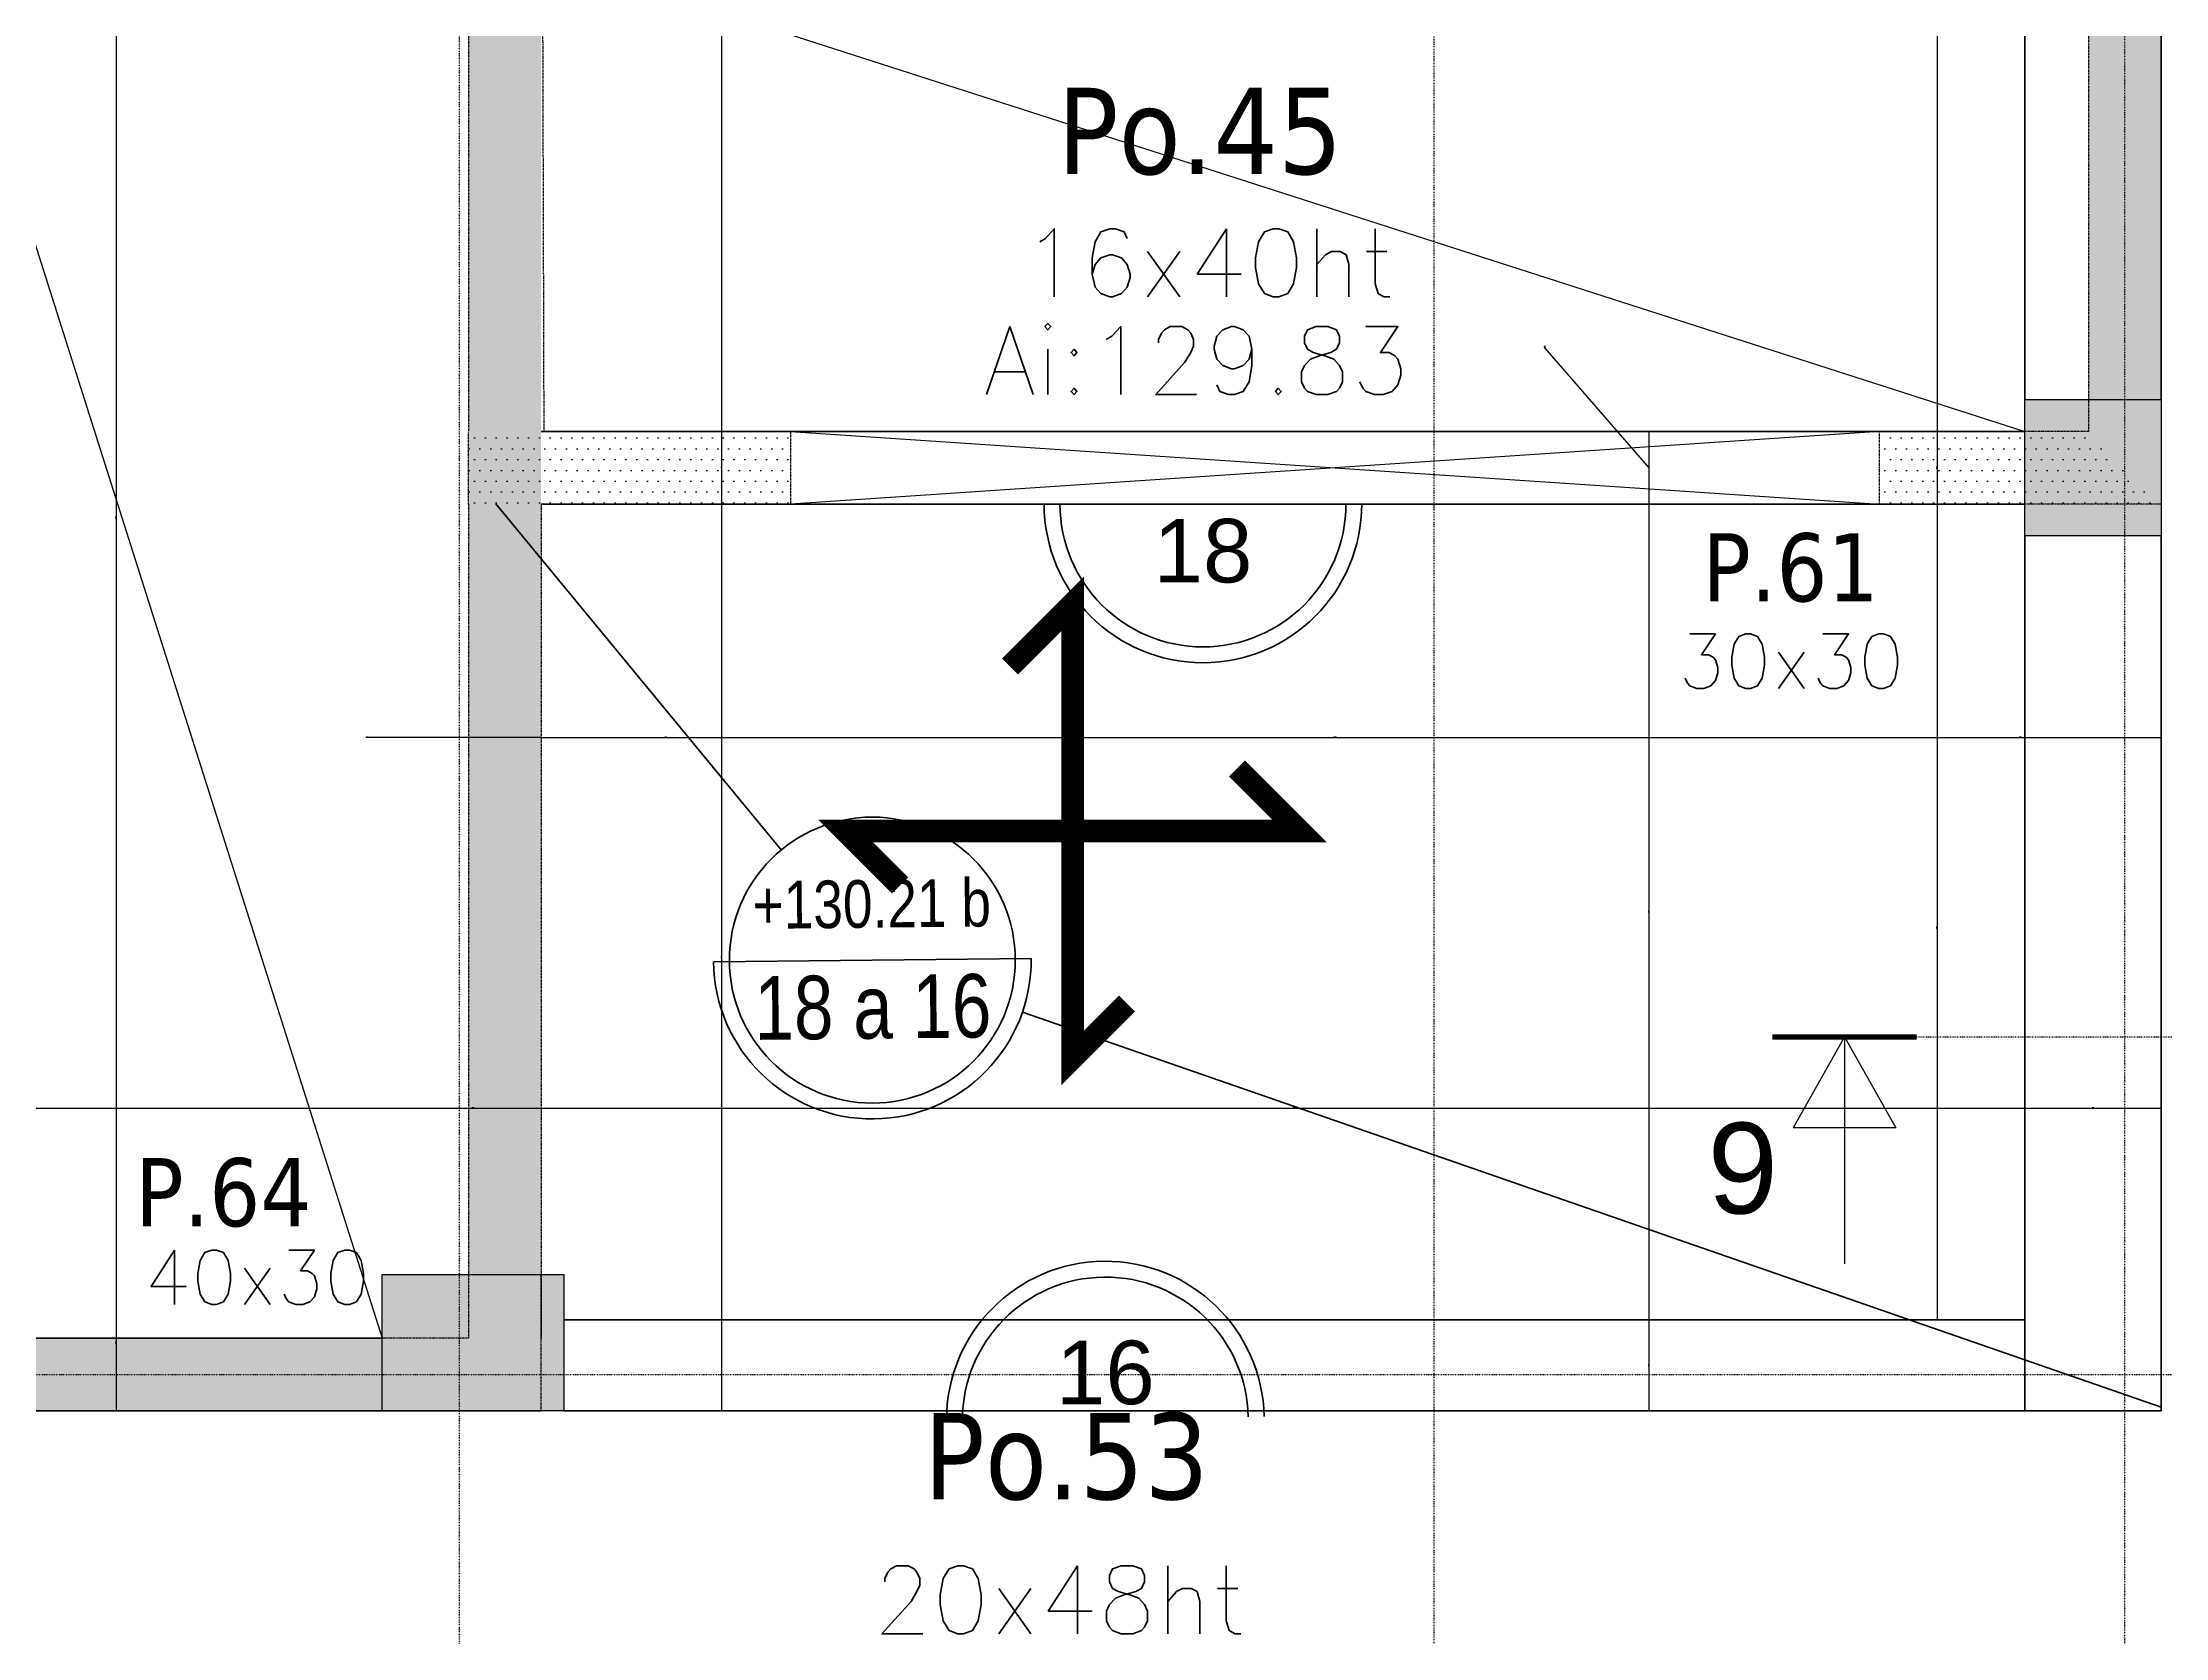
# Model space of a CAD drawing. Extents: x -12912 to 27386, y 1818 to 8189.
# Drawn here: x -512.4 to -44.6, y 5833.9 to 6185.4 of the extents above; entities that cross this region are included whole.
import ezdxf

# ---------------------------------------------------------------- set-up
doc = ezdxf.new("R2010")
doc.units = 0
doc.header["$MEASUREMENT"] = 0
for name, pattern in [('CACHE2', [4.7625, 3.175, -1.5875]), ('GrDotted', [0.4, 0.1, -0.1, 0.1, -0.1]), ('GrFeatureAxis', [0.85, 0.25, -0.2, 0.1, -0.2, 0.1]), ('STRICHPUNKT2_S11', [0.9, 0.7, -0.1, 0, -0.1])]:
    doc.linetypes.add(name, pattern=pattern)
doc.layers.get('0').update_dxf_attribs({"linetype": 'CONTINUOUS'})
doc.layers.get('DEFPOINTS').update_dxf_attribs({"linetype": 'CONTINUOUS'})
for name, color, linetype in [('K_ENT_M_Building_Coffrage PH Sous sol', 7, 'CONTINUOUS'), ('STR_AXES_REPERE', 1, 'CONTINUOUS'), ('STR_COTATION', 1, 'CONTINUOUS'), ('STR_OPENING', 161, 'CONTINUOUS'), ('STR_SURCH', 9, 'CACHE2'), ('STR_TXT', 102, 'CONTINUOUS')]:
    doc.layers.add(name, color=color, linetype=linetype)
for name, color, linetype, lineweight in [('STR_AXES', 4, 'STRICHPUNKT2_S11', 25), ('STR_dob_dalles', 130, 'CONTINUOUS', 35), ('STR_POUTRES', 102, 'CONTINUOUS', 35)]:
    doc.layers.add(name, color=color, linetype=linetype, lineweight=lineweight)
doc.styles.add('EPAIS', font='TAHOMA.TTF')
doc.styles.add('FIN', font='romans.shx')
doc.styles.add('GrCut', font='swissli.ttf', dxfattribs={"height": 0.2})
doc.styles.add('GrDimensions', font='simplex.shx')
doc.dimstyles.new('nOVO', dxfattribs={"dimscale": 1.3, "dimtxt": 0.09, "dimasz": 0.05, "dimexe": 0.07, "dimexo": 0, "dimgap": 0.05, "dimtad": 1, "dimzin": 0, "dimdsep": 46, "dimtxsty": 'GrDimensions', "dimblk": 'ARCHTICK', "dimcen": 0.09, "dimadec": 0, "dimazin": 0, "dimtfac": 1, "dimtmove": 0, "dimatfit": 3, "dimldrblk": 'OPEN30', "dimfxl": 0, "dimtolj": 1, "dimtzin": 0, "dimarcsym": 0})
doc.dimstyles.new('Novo_MALKO', dxfattribs={"dimscale": 1.3, "dimtxt": 0.09, "dimasz": 0.05, "dimexe": 0.07, "dimexo": 0, "dimgap": 0.05, "dimtad": 1, "dimdec": 0, "dimlfac": 100, "dimzin": 0, "dimdsep": 46, "dimtxsty": 'GrDimensions', "dimblk": 'ARCHTICK', "dimcen": 0.09, "dimadec": 0, "dimazin": 0, "dimtfac": 1, "dimtdec": 0, "dimtmove": 0, "dimatfit": 3, "dimldrblk": 'OPEN30', "dimfxl": 0, "dimtolj": 1, "dimtzin": 0, "dimarcsym": 0})
pattern_1 = [(0, (5243.0074, 5883.9378), (1.190625, 2.38125), [0, -2.38125])]

# ---------------------------------------------------------------- blocks, each defined once
blk = doc.blocks.new('_ArchTick')
at = {"color": 0, "linetype": 'ByBlock', "const_width": 0.15}
blk.add_lwpolyline([(-0.5, -0.5), (0.5, 0.5)], dxfattribs=at)
blk = doc.blocks.new('*D614')
at = {"layer": 'DEFPOINTS', "color": 0, "ltscale": 4.5}
for p in [(-418.56, 6083.69), (-402.56, 6083.69), (-402.56, 6032.24)]:
    blk.add_point(p, dxfattribs=at)
at = {"layer": 'STR_COTATION', "color": 0, "lineweight": -2, "ltscale": 4.5}
for p, q in [((-418.56, 6032.24), (-441.22, 6032.24)), ((-418.56, 6032.34), (-418.56, 6032.15)), ((-402.56, 6032.24), (-418.56, 6032.24)), ((-402.56, 6032.34), (-402.56, 6032.15))]:
    blk.add_line(p, q, dxfattribs=at)
at = {"layer": 'STR_COTATION', "color": 0, "lineweight": -2, "ltscale": 4.5, "xscale": 0.065, "yscale": 0.065, "zscale": 0.065, "rotation": 180}
blk.add_blockref('_ArchTick', (-418.56, 6032.24), dxfattribs=at)
at = {"layer": 'STR_COTATION', "color": 0, "lineweight": -2, "ltscale": 4.5, "xscale": 0.065, "yscale": 0.065, "zscale": 0.065}
blk.add_blockref('_ArchTick', (-402.56, 6032.24), dxfattribs=at)
at = {"layer": 'STR_COTATION', "color": 0, "ltscale": 4.5, "insert": (-440.96, 6032.37), "char_height": 0.117, "attachment_point": 5, "style": 'GrDimensions'}
blk.add_mtext('\\A1;1600', dxfattribs=at)
blk = doc.blocks.new('_Open30')
at = {"color": 0, "linetype": 'ByBlock', "lineweight": -2}
for p, q in [((-1, 0.3), (0, 0)), ((0, 0), (-1, -0.3)), ((0, 0), (-1, 0))]:
    blk.add_line(p, q, dxfattribs=at)
blk = doc.blocks.new('*D615')
at = {"layer": 'DEFPOINTS', "color": 0, "ltscale": 4.5}
for p in [(-402.56, 6083.69), (-347.64, 6083.69), (-347.64, 6032.24)]:
    blk.add_point(p, dxfattribs=at)
at = {"layer": 'STR_COTATION', "color": 0, "lineweight": -2, "ltscale": 4.5}
for p, q in [((-402.56, 6032.34), (-402.56, 6032.15)), ((-402.56, 6032.24), (-347.64, 6032.24)), ((-347.64, 6032.34), (-347.64, 6032.15))]:
    blk.add_line(p, q, dxfattribs=at)
at = {"layer": 'STR_COTATION', "color": 0, "lineweight": -2, "ltscale": 4.5, "xscale": 0.065, "yscale": 0.065, "zscale": 0.065, "rotation": 180}
blk.add_blockref('_ArchTick', (-402.56, 6032.24), dxfattribs=at)
at = {"layer": 'STR_COTATION', "color": 0, "lineweight": -2, "ltscale": 4.5, "xscale": 0.065, "yscale": 0.065, "zscale": 0.065}
blk.add_blockref('_ArchTick', (-347.64, 6032.24), dxfattribs=at)
at = {"layer": 'STR_COTATION', "color": 0, "ltscale": 4.5, "insert": (-375.1, 6032.37), "char_height": 0.117, "attachment_point": 5, "style": 'GrDimensions'}
blk.add_mtext('\\A1;5492', dxfattribs=at)
blk = doc.blocks.new('*D616')
at = {"layer": 'DEFPOINTS', "color": 0, "ltscale": 4.5}
for p in [(-347.64, 6083.69), (-107.64, 6083.69), (-107.64, 6032.24)]:
    blk.add_point(p, dxfattribs=at)
at = {"layer": 'STR_COTATION', "color": 0, "lineweight": -2, "ltscale": 4.5}
for p, q in [((-347.64, 6032.34), (-347.64, 6032.15)), ((-347.64, 6032.24), (-107.64, 6032.24)), ((-107.64, 6032.34), (-107.64, 6032.15))]:
    blk.add_line(p, q, dxfattribs=at)
at = {"layer": 'STR_COTATION', "color": 0, "lineweight": -2, "ltscale": 4.5, "xscale": 0.065, "yscale": 0.065, "zscale": 0.065, "rotation": 180}
blk.add_blockref('_ArchTick', (-347.64, 6032.24), dxfattribs=at)
at = {"layer": 'STR_COTATION', "color": 0, "lineweight": -2, "ltscale": 4.5, "xscale": 0.065, "yscale": 0.065, "zscale": 0.065}
blk.add_blockref('_ArchTick', (-107.64, 6032.24), dxfattribs=at)
at = {"layer": 'STR_COTATION', "color": 0, "ltscale": 4.5, "insert": (-227.64, 6032.37), "char_height": 0.117, "attachment_point": 5, "style": 'GrDimensions'}
blk.add_mtext('\\A1;240.00', dxfattribs=at)
blk = doc.blocks.new('*D617')
at = {"layer": 'DEFPOINTS', "color": 0, "ltscale": 4.5}
for p in [(-107.64, 6083.69), (-45.64, 6083.69), (-45.64, 6032.24)]:
    blk.add_point(p, dxfattribs=at)
at = {"layer": 'STR_COTATION', "color": 0, "lineweight": -2, "ltscale": 4.5}
for p, q in [((-107.64, 6032.34), (-107.64, 6032.15)), ((-107.64, 6032.24), (-45.64, 6032.24)), ((-45.64, 6032.34), (-45.64, 6032.15))]:
    blk.add_line(p, q, dxfattribs=at)
at = {"layer": 'STR_COTATION', "color": 0, "lineweight": -2, "ltscale": 4.5, "xscale": 0.065, "yscale": 0.065, "zscale": 0.065, "rotation": 180}
blk.add_blockref('_ArchTick', (-107.64, 6032.24), dxfattribs=at)
at = {"layer": 'STR_COTATION', "color": 0, "lineweight": -2, "ltscale": 4.5, "xscale": 0.065, "yscale": 0.065, "zscale": 0.065}
blk.add_blockref('_ArchTick', (-45.64, 6032.24), dxfattribs=at)
at = {"layer": 'STR_COTATION', "color": 0, "ltscale": 4.5, "insert": (-76.64, 6032.37), "char_height": 0.117, "attachment_point": 5, "style": 'GrDimensions'}
blk.add_mtext('\\A1;6200', dxfattribs=at)
blk = doc.blocks.new('*D618')
at = {"layer": 'DEFPOINTS', "color": 0, "ltscale": 4.5}
for p in [(-402.56, 6083.69), (-362.73, 6083.69), (-402.56, 5883.91)]:
    blk.add_point(p, dxfattribs=at)
at = {"layer": 'STR_COTATION', "color": 0, "lineweight": -2, "ltscale": 4.5}
for p, q in [((-362.82, 6083.69), (-362.63, 6083.69)), ((-362.73, 5883.91), (-362.73, 6083.69)), ((-362.82, 5883.91), (-362.63, 5883.91))]:
    blk.add_line(p, q, dxfattribs=at)
at = {"layer": 'STR_COTATION', "color": 0, "lineweight": -2, "ltscale": 4.5, "xscale": 0.065, "yscale": 0.065, "zscale": 0.065}
for p, rotation in [((-362.73, 6083.69), 90), ((-362.73, 5883.91), 270)]:
    blk.add_blockref('_ArchTick', p, dxfattribs=dict(at, rotation=rotation))
at = {"layer": 'STR_COTATION', "color": 0, "ltscale": 4.5, "insert": (-362.85, 5983.8), "char_height": 0.117, "attachment_point": 5, "rotation": 90, "style": 'GrDimensions'}
blk.add_mtext('\\A1;199.77', dxfattribs=at)
blk = doc.blocks.new('*D619')
at = {"layer": 'DEFPOINTS', "color": 0, "ltscale": 4.5}
for p in [(-402.56, 6099.69), (-362.73, 6099.69), (-402.56, 6083.69)]:
    blk.add_point(p, dxfattribs=at)
at = {"layer": 'STR_COTATION', "color": 0, "lineweight": -2, "ltscale": 4.5}
for p, q in [((-362.82, 6099.69), (-362.63, 6099.69)), ((-362.73, 6083.69), (-362.73, 6099.69)), ((-362.82, 6083.69), (-362.63, 6083.69))]:
    blk.add_line(p, q, dxfattribs=at)
at = {"layer": 'STR_COTATION', "color": 0, "lineweight": -2, "ltscale": 4.5, "xscale": 0.065, "yscale": 0.065, "zscale": 0.065}
for p, rotation in [((-362.73, 6099.69), 90), ((-362.73, 6083.69), 270)]:
    blk.add_blockref('_ArchTick', p, dxfattribs=dict(at, rotation=rotation))
at = {"layer": 'STR_COTATION', "color": 0, "ltscale": 4.5, "insert": (-362.85, 6091.69), "char_height": 0.117, "attachment_point": 5, "rotation": 90, "style": 'GrDimensions'}
blk.add_mtext('\\A1;1600', dxfattribs=at)
blk = doc.blocks.new('*D620')
at = {"layer": 'DEFPOINTS', "color": 0, "ltscale": 4.5}
for p in [(-402.56, 6329.69), (-362.73, 6329.69), (-402.56, 6099.69)]:
    blk.add_point(p, dxfattribs=at)
at = {"layer": 'STR_COTATION', "color": 0, "lineweight": -2, "ltscale": 4.5}
for p, q in [((-362.82, 6329.69), (-362.63, 6329.69)), ((-362.73, 6099.69), (-362.73, 6329.69)), ((-362.82, 6099.69), (-362.63, 6099.69))]:
    blk.add_line(p, q, dxfattribs=at)
at = {"layer": 'STR_COTATION', "color": 0, "lineweight": -2, "ltscale": 4.5, "xscale": 0.065, "yscale": 0.065, "zscale": 0.065}
for p, rotation in [((-362.73, 6329.69), 90), ((-362.73, 6099.69), 270)]:
    blk.add_blockref('_ArchTick', p, dxfattribs=dict(at, rotation=rotation))
at = {"layer": 'STR_COTATION', "color": 0, "ltscale": 4.5, "insert": (-362.85, 6214.69), "char_height": 0.117, "attachment_point": 5, "rotation": 90, "style": 'GrDimensions'}
blk.add_mtext('\\A1;230.00', dxfattribs=at)
blk = doc.blocks.new('*D722')
at = {"layer": 'DEFPOINTS', "color": 0, "ltscale": 4.5}
for p in [(-496.14, 5913.91), (-437.56, 5913.91), (-437.56, 5883.91)]:
    blk.add_point(p, dxfattribs=at)
at = {"layer": 'STR_COTATION', "color": 0, "lineweight": -2, "ltscale": 4.5}
for p, q in [((-496.05, 5913.91), (-496.23, 5913.91)), ((-496.14, 5883.91), (-496.14, 5913.91)), ((-496.05, 5883.91), (-496.23, 5883.91))]:
    blk.add_line(p, q, dxfattribs=at)
at = {"layer": 'STR_COTATION', "color": 0, "lineweight": -2, "ltscale": 4.5, "xscale": 0.065, "yscale": 0.065, "zscale": 0.065}
for p, rotation in [((-496.14, 5913.91), 90), ((-496.14, 5883.91), 270)]:
    blk.add_blockref('_ArchTick', p, dxfattribs=dict(at, rotation=rotation))
at = {"layer": 'STR_COTATION', "color": 0, "ltscale": 4.5, "insert": (-496.26, 5898.91), "char_height": 0.117, "attachment_point": 5, "rotation": 90, "style": 'GrDimensions'}
blk.add_mtext('\\A1;3000', dxfattribs=at)
blk = doc.blocks.new('*D723')
at = {"layer": 'DEFPOINTS', "color": 0, "ltscale": 4.5}
for p in [(-496.14, 6247.56), (-435.56, 6247.56), (-437.56, 5913.91)]:
    blk.add_point(p, dxfattribs=at)
at = {"layer": 'STR_COTATION', "color": 0, "lineweight": -2, "ltscale": 4.5}
for p, q in [((-496.05, 6247.56), (-496.23, 6247.56)), ((-496.14, 5913.91), (-496.14, 6247.56)), ((-496.05, 5913.91), (-496.23, 5913.91))]:
    blk.add_line(p, q, dxfattribs=at)
at = {"layer": 'STR_COTATION', "color": 0, "lineweight": -2, "ltscale": 4.5, "xscale": 0.065, "yscale": 0.065, "zscale": 0.065}
for p, rotation in [((-496.14, 6247.56), 90), ((-496.14, 5913.91), 270)]:
    blk.add_blockref('_ArchTick', p, dxfattribs=dict(at, rotation=rotation))
at = {"layer": 'STR_COTATION', "color": 0, "ltscale": 4.5, "insert": (-496.26, 6080.73), "char_height": 0.117, "attachment_point": 5, "rotation": 90, "style": 'GrDimensions'}
blk.add_mtext('\\A1;333.64', dxfattribs=at)
blk = doc.blocks.new('*D733')
at = {"layer": 'DEFPOINTS', "color": 0, "ltscale": 4.5}
for p in [(-171.38, 5903.91), (-158.39, 5903.91), (-171.38, 5883.91)]:
    blk.add_point(p, dxfattribs=at)
at = {"layer": 'STR_COTATION', "color": 0, "lineweight": -2, "ltscale": 4.5}
for p, q in [((-158.48, 5903.91), (-158.3, 5903.91)), ((-158.39, 5883.91), (-158.39, 5903.91)), ((-158.48, 5883.91), (-158.3, 5883.91))]:
    blk.add_line(p, q, dxfattribs=at)
at = {"layer": 'STR_COTATION', "color": 0, "lineweight": -2, "ltscale": 4.5, "xscale": 0.065, "yscale": 0.065, "zscale": 0.065}
for p, rotation in [((-158.39, 5903.91), 90), ((-158.39, 5883.91), 270)]:
    blk.add_blockref('_ArchTick', p, dxfattribs=dict(at, rotation=rotation))
at = {"layer": 'STR_COTATION', "color": 0, "ltscale": 4.5, "insert": (-158.52, 5893.91), "char_height": 0.117, "attachment_point": 5, "rotation": 90, "style": 'GrDimensions'}
blk.add_mtext('\\A1;2000', dxfattribs=at)
blk = doc.blocks.new('*D734')
at = {"layer": 'DEFPOINTS', "color": 0, "ltscale": 4.5}
for p in [(-170.74, 6083.69), (-158.39, 6083.69), (-171.38, 5903.91)]:
    blk.add_point(p, dxfattribs=at)
at = {"layer": 'STR_COTATION', "color": 0, "lineweight": -2, "ltscale": 4.5}
for p, q in [((-158.48, 6083.69), (-158.3, 6083.69)), ((-158.39, 5903.91), (-158.39, 6083.69)), ((-158.48, 5903.91), (-158.3, 5903.91))]:
    blk.add_line(p, q, dxfattribs=at)
at = {"layer": 'STR_COTATION', "color": 0, "lineweight": -2, "ltscale": 4.5, "xscale": 0.065, "yscale": 0.065, "zscale": 0.065}
for p, rotation in [((-158.39, 6083.69), 90), ((-158.39, 5903.91), 270)]:
    blk.add_blockref('_ArchTick', p, dxfattribs=dict(at, rotation=rotation))
at = {"layer": 'STR_COTATION', "color": 0, "ltscale": 4.5, "insert": (-158.52, 5993.8), "char_height": 0.117, "attachment_point": 5, "rotation": 90, "style": 'GrDimensions'}
blk.add_mtext('\\A1;17977', dxfattribs=at)
blk = doc.blocks.new('*D735')
at = {"layer": 'DEFPOINTS', "color": 0, "ltscale": 4.5}
for p in [(-170.74, 6099.69), (-158.39, 6099.69), (-170.74, 6083.69)]:
    blk.add_point(p, dxfattribs=at)
at = {"layer": 'STR_COTATION', "color": 0, "lineweight": -2, "ltscale": 4.5}
for p, q in [((-181.35, 6118.02), (-181.35, 6118.54)), ((-158.39, 6091.69), (-181.35, 6118.02)), ((-158.48, 6099.69), (-158.3, 6099.69)), ((-158.39, 6083.69), (-158.39, 6099.69)), ((-158.48, 6083.69), (-158.3, 6083.69))]:
    blk.add_line(p, q, dxfattribs=at)
at = {"layer": 'STR_COTATION', "color": 0, "lineweight": -2, "ltscale": 4.5, "xscale": 0.065, "yscale": 0.065, "zscale": 0.065}
for p, rotation in [((-158.39, 6099.69), 90), ((-158.39, 6083.69), 270)]:
    blk.add_blockref('_ArchTick', p, dxfattribs=dict(at, rotation=rotation))
at = {"layer": 'STR_COTATION', "color": 0, "ltscale": 4.5, "insert": (-181.47, 6118.28), "char_height": 0.117, "attachment_point": 5, "rotation": 90, "style": 'GrDimensions'}
blk.add_mtext('\\A1;1600', dxfattribs=at)
blk = doc.blocks.new('*D837')
at = {"layer": 'DEFPOINTS', "color": 0, "ltscale": 4.5}
for p in [(-437.56, 5950.56), (-825.09, 5923.91), (-437.56, 5913.91)]:
    blk.add_point(p, dxfattribs=at)
at = {"layer": 'STR_COTATION', "color": 0, "lineweight": -2, "ltscale": 4.5}
for p, q in [((-825.09, 5950.47), (-825.09, 5950.65)), ((-825.09, 5950.56), (-437.56, 5950.56)), ((-437.56, 5950.47), (-437.56, 5950.65))]:
    blk.add_line(p, q, dxfattribs=at)
at = {"layer": 'STR_COTATION', "color": 0, "lineweight": -2, "ltscale": 4.5, "xscale": 0.065, "yscale": 0.065, "zscale": 0.065, "rotation": 180}
blk.add_blockref('_ArchTick', (-825.09, 5950.56), dxfattribs=at)
at = {"layer": 'STR_COTATION', "color": 0, "lineweight": -2, "ltscale": 4.5, "xscale": 0.065, "yscale": 0.065, "zscale": 0.065}
blk.add_blockref('_ArchTick', (-437.56, 5950.56), dxfattribs=at)
at = {"layer": 'STR_COTATION', "color": 0, "ltscale": 4.5, "insert": (-631.32, 5950.68), "char_height": 0.117, "attachment_point": 5, "style": 'GrDimensions'}
blk.add_mtext('\\A1;387.53', dxfattribs=at)
blk = doc.blocks.new('*D838')
at = {"layer": 'DEFPOINTS', "color": 0, "ltscale": 4.5}
for p in [(-397.56, 5950.56), (-437.56, 5913.91), (-397.56, 5913.91)]:
    blk.add_point(p, dxfattribs=at)
at = {"layer": 'STR_COTATION', "color": 0, "lineweight": -2, "ltscale": 4.5}
for p, q in [((-437.56, 5950.47), (-437.56, 5950.65)), ((-437.56, 5950.56), (-397.56, 5950.56)), ((-397.56, 5950.47), (-397.56, 5950.65))]:
    blk.add_line(p, q, dxfattribs=at)
at = {"layer": 'STR_COTATION', "color": 0, "lineweight": -2, "ltscale": 4.5, "xscale": 0.065, "yscale": 0.065, "zscale": 0.065, "rotation": 180}
blk.add_blockref('_ArchTick', (-437.56, 5950.56), dxfattribs=at)
at = {"layer": 'STR_COTATION', "color": 0, "lineweight": -2, "ltscale": 4.5, "xscale": 0.065, "yscale": 0.065, "zscale": 0.065}
blk.add_blockref('_ArchTick', (-397.56, 5950.56), dxfattribs=at)
at = {"layer": 'STR_COTATION', "color": 0, "ltscale": 4.5, "insert": (-417.56, 5950.68), "char_height": 0.117, "attachment_point": 5, "style": 'GrDimensions'}
blk.add_mtext('\\A1;4000', dxfattribs=at)
blk = doc.blocks.new('*D839')
at = {"layer": 'DEFPOINTS', "color": 0, "ltscale": 4.5}
for p in [(-75.64, 5950.56), (-75.64, 5936.8), (-397.56, 5913.91)]:
    blk.add_point(p, dxfattribs=at)
at = {"layer": 'STR_COTATION', "color": 0, "lineweight": -2, "ltscale": 4.5}
for p, q in [((-397.56, 5950.47), (-397.56, 5950.65)), ((-397.56, 5950.56), (-75.64, 5950.56)), ((-75.64, 5950.47), (-75.64, 5950.65))]:
    blk.add_line(p, q, dxfattribs=at)
at = {"layer": 'STR_COTATION', "color": 0, "lineweight": -2, "ltscale": 4.5, "xscale": 0.065, "yscale": 0.065, "zscale": 0.065, "rotation": 180}
blk.add_blockref('_ArchTick', (-397.56, 5950.56), dxfattribs=at)
at = {"layer": 'STR_COTATION', "color": 0, "lineweight": -2, "ltscale": 4.5, "xscale": 0.065, "yscale": 0.065, "zscale": 0.065}
blk.add_blockref('_ArchTick', (-75.64, 5950.56), dxfattribs=at)
at = {"layer": 'STR_COTATION', "color": 0, "ltscale": 4.5, "insert": (-236.6, 5950.68), "char_height": 0.117, "attachment_point": 5, "style": 'GrDimensions'}
blk.add_mtext('\\A1;321.92', dxfattribs=at)
blk = doc.blocks.new('*D840')
at = {"layer": 'DEFPOINTS', "color": 0, "ltscale": 4.5}
for p in [(-45.64, 5950.56), (-75.64, 5936.8), (-45.64, 5936.8)]:
    blk.add_point(p, dxfattribs=at)
at = {"layer": 'STR_COTATION', "color": 0, "lineweight": -2, "ltscale": 4.5}
for p, q in [((-75.64, 5950.47), (-75.64, 5950.65)), ((-75.64, 5950.56), (-45.64, 5950.56)), ((-45.64, 5950.47), (-45.64, 5950.65))]:
    blk.add_line(p, q, dxfattribs=at)
at = {"layer": 'STR_COTATION', "color": 0, "lineweight": -2, "ltscale": 4.5, "xscale": 0.065, "yscale": 0.065, "zscale": 0.065, "rotation": 180}
blk.add_blockref('_ArchTick', (-75.64, 5950.56), dxfattribs=at)
at = {"layer": 'STR_COTATION', "color": 0, "lineweight": -2, "ltscale": 4.5, "xscale": 0.065, "yscale": 0.065, "zscale": 0.065}
blk.add_blockref('_ArchTick', (-45.64, 5950.56), dxfattribs=at)
at = {"layer": 'STR_COTATION', "color": 0, "ltscale": 4.5, "insert": (-60.64, 5950.68), "char_height": 0.117, "attachment_point": 5, "style": 'GrDimensions'}
blk.add_mtext('\\A1;3000', dxfattribs=at)
blk = doc.blocks.new('*D887')
at = {"layer": 'DEFPOINTS', "color": 0, "ltscale": 4.5}
for p in [(-94.92, 6076.69), (-75.64, 6076.69), (-75.64, 5903.91)]:
    blk.add_point(p, dxfattribs=at)
at = {"layer": 'STR_COTATION', "color": 0, "lineweight": -2, "ltscale": 4.5}
for p, q in [((-94.82, 6076.69), (-95.01, 6076.69)), ((-94.92, 5903.91), (-94.92, 6076.69)), ((-94.82, 5903.91), (-95.01, 5903.91))]:
    blk.add_line(p, q, dxfattribs=at)
at = {"layer": 'STR_COTATION', "color": 0, "lineweight": -2, "ltscale": 4.5, "xscale": 0.065, "yscale": 0.065, "zscale": 0.065}
for p, rotation in [((-94.92, 6076.69), 90), ((-94.92, 5903.91), 270)]:
    blk.add_blockref('_ArchTick', p, dxfattribs=dict(at, rotation=rotation))
at = {"layer": 'STR_COTATION', "color": 0, "ltscale": 4.5, "insert": (-95.04, 5990.3), "char_height": 0.117, "attachment_point": 5, "rotation": 90, "style": 'GrDimensions'}
blk.add_mtext('\\A1;172.77', dxfattribs=at)
blk = doc.blocks.new('*D888')
at = {"layer": 'DEFPOINTS', "color": 0, "ltscale": 4.5}
for p in [(-94.92, 6106.69), (-75.64, 6106.69), (-75.64, 6076.69)]:
    blk.add_point(p, dxfattribs=at)
at = {"layer": 'STR_COTATION', "color": 0, "lineweight": -2, "ltscale": 4.5}
for p, q in [((-94.82, 6106.69), (-95.01, 6106.69)), ((-94.92, 6076.69), (-94.92, 6106.69)), ((-94.82, 6076.69), (-95.01, 6076.69))]:
    blk.add_line(p, q, dxfattribs=at)
at = {"layer": 'STR_COTATION', "color": 0, "lineweight": -2, "ltscale": 4.5, "xscale": 0.065, "yscale": 0.065, "zscale": 0.065}
for p, rotation in [((-94.92, 6106.69), 90), ((-94.92, 6076.69), 270)]:
    blk.add_blockref('_ArchTick', p, dxfattribs=dict(at, rotation=rotation))
at = {"layer": 'STR_COTATION', "color": 0, "ltscale": 4.5, "insert": (-95.04, 6091.69), "char_height": 0.117, "attachment_point": 5, "rotation": 90, "style": 'GrDimensions'}
blk.add_mtext('\\A1;3000', dxfattribs=at)
blk = doc.blocks.new('*D889')
at = {"layer": 'DEFPOINTS', "color": 0, "ltscale": 4.5}
for p in [(-94.92, 6485.59), (-87.72, 6485.59), (-75.64, 6106.69)]:
    blk.add_point(p, dxfattribs=at)
at = {"layer": 'STR_COTATION', "color": 0, "lineweight": -2, "ltscale": 4.5}
for p, q in [((-94.82, 6485.59), (-95.01, 6485.59)), ((-94.92, 6106.69), (-94.92, 6485.59)), ((-94.82, 6106.69), (-95.01, 6106.69))]:
    blk.add_line(p, q, dxfattribs=at)
at = {"layer": 'STR_COTATION', "color": 0, "lineweight": -2, "ltscale": 4.5, "xscale": 0.065, "yscale": 0.065, "zscale": 0.065}
for p, rotation in [((-94.92, 6485.59), 90), ((-94.92, 6106.69), 270)]:
    blk.add_blockref('_ArchTick', p, dxfattribs=dict(at, rotation=rotation))
at = {"layer": 'STR_COTATION', "color": 0, "ltscale": 4.5, "insert": (-95.04, 6296.14), "char_height": 0.117, "attachment_point": 5, "rotation": 90, "style": 'GrDimensions'}
blk.add_mtext('\\A1;378.90', dxfattribs=at)

msp = doc.modelspace()

# ---------------------------------------------------------------- hatches: boundary and pattern name
at = {"layer": 'STR_AXES_REPERE', "linetype": 'Continuous'}
for points in [[(-45.64, 6106.685), (-45.64, 6076.685), (-75.64, 6076.685), (-75.64, 6106.685)], [(-397.56, 5913.914), (-397.56, 5883.914), (-437.56, 5883.914), (-437.56, 5913.914)]]:
    msp.add_hatch(color=256, dxfattribs=at).paths.add_polyline_path(points)
at = {"layer": 'STR_SURCH', "linetype": 'Continuous'}
h = msp.add_hatch(dxfattribs=at)
h.set_pattern_fill('DOTS', color=256, scale=1.5, style=0)
h.set_pattern_definition(pattern_1)
h.paths.add_polyline_path([(-45.64, 6509.685), (-61.64, 6491.588), (-61.64, 6099.685), (-45.64, 6083.685)])
h = msp.add_hatch(dxfattribs=at)
h.set_pattern_fill('DOTS', color=256, scale=1.5, style=0)
h.set_pattern_definition(pattern_1)
h.paths.add_polyline_path([(-402.56, 6329.685), (-418.56, 6329.685), (-418.56, 5899.914), (-402.56, 5883.914)])
h = msp.add_hatch(dxfattribs=at)
h.set_pattern_fill('DOTS', color=256, scale=1.5, style=0)
h.set_pattern_definition(pattern_1)
h.paths.add_polyline_path([(-418.56, 6083.685), (-347.64, 6083.685), (-347.64, 6099.685), (-418.56, 6099.685)])
h = msp.add_hatch(dxfattribs=at)
h.set_pattern_fill('DOTS', color=256, scale=1.5, style=0)
h.set_pattern_definition(pattern_1)
h.paths.add_polyline_path([(-107.64, 6083.685), (-45.64, 6083.685), (-61.64, 6099.685), (-107.64, 6099.685)])
h = msp.add_hatch(dxfattribs=at)
h.set_pattern_fill('DOTS', color=256, scale=1.5, style=0)
h.set_pattern_definition(pattern_1)
h.paths.add_polyline_path([(-432.56, 5899.914), (-1001.022, 5899.914), (-1020.126, 5883.914), (-432.56, 5883.914)])
h = msp.add_hatch(dxfattribs=at)
h.set_pattern_fill('DOTS', color=256, scale=1.5, style=0)
h.set_pattern_definition(pattern_1)
h.paths.add_polyline_path([(-418.56, 5899.914), (-734.316, 5899.914), (-734.316, 5883.914), (-402.56, 5883.914)])

# ---------------------------------------------------------------- linework, layer by layer
at = {"color": 1, "linetype": 'ByBlock', "const_width": 5}
for points in [[(-285.468, 6011.646), (-285.468, 6061.646), (-299.221, 6047.892)], [(-285.468, 6011.646), (-235.468, 6011.646), (-249.221, 6025.399)], [(-323.477, 5999.655), (-335.468, 6011.646), (-285.468, 6011.646)], [(-273.477, 5973.636), (-285.468, 5961.646), (-285.468, 6011.646)]]:
    msp.add_lwpolyline(points, dxfattribs=at)
at = {"layer": 'K_ENT_M_Building_Coffrage PH Sous sol', "color": 7, "linetype": 'Continuous'}
for p, q in [((-115.376, 5966.258), (-126.723, 5946.258)), ((-115.376, 5966.258), (-115.376, 5946.258)), ((-115.376, 5966.258), (-104.03, 5946.258)), ((-104.03, 5946.258), (-126.723, 5946.258)), ((-115.376, 5946.258), (-115.376, 5916.258))]:
    msp.add_line(p, q, dxfattribs=at)
at = {"layer": 'K_ENT_M_Building_Coffrage PH Sous sol', "color": 7, "linetype": 'GrFeatureAxis'}
for points in [[(-205.795, 5788.425), (-205.795, 6209.353)], [(-115.376, 5966.258), (3609.113, 5966.258)]]:
    msp.add_lwpolyline(points, dxfattribs=at)
at = {"layer": 'K_ENT_M_Building_Coffrage PH Sous sol', "color": 7, "linetype": 'Continuous', "const_width": 1.2}
msp.add_lwpolyline([(-99.451, 5966.278), (-131.302, 5966.238)], dxfattribs=at)
at = {"layer": 'STR_AXES', "linetype": 'GrFeatureAxis'}
for p, q in [((-53.64, 5522.963), (-53.64, 8122.963)), ((-420.56, 5622.963), (-420.56, 8022.963)), ((-1309.741, 5891.914), (7906.576, 5891.914))]:
    msp.add_line(p, q, dxfattribs=at)
at = {"layer": 'STR_AXES_REPERE', "linetype": 'Continuous'}
for p, q in [((-75.64, 6106.685), (-45.64, 6106.685)), ((-75.64, 6076.685), (-75.64, 6106.685)), ((-45.64, 6106.685), (-45.64, 6076.685)), ((-45.64, 6076.685), (-75.64, 6076.685)), ((-437.56, 5913.914), (-397.56, 5913.914)), ((-437.56, 5883.914), (-437.56, 5913.914)), ((-397.56, 5913.914), (-397.56, 5883.914)), ((-397.56, 5883.914), (-437.56, 5883.914))]:
    msp.add_line(p, q, dxfattribs=at)
at = {"layer": 'STR_dob_dalles', "linetype": 'Continuous', "lineweight": -3}
for p, q in [((-525.934, 6244.466), (-75.64, 6099.685)), ((-542.505, 6230.447), (-437.56, 5899.914))]:
    msp.add_line(p, q, dxfattribs=at)
at = {"layer": 'STR_dob_dalles', "linetype": 'Continuous', "lineweight": 35}
for p, q in [((-349.635, 6007.489), (-412.56, 6083.709)), ((-364.579, 5982.822), (-294.583, 5983.573)), ((-296.513, 5971.729), (-45.639, 5884.725))]:
    msp.add_line(p, q, dxfattribs=at)
for centre, major_axis, start_param, end_param in [((-256.734, 6083.709), (24.749, 24.749), 2.3561945, 5.4977871), ((-256.734, 6083.709), (-22.274, 22.274), 7.0685835, 10.2101761), ((-329.581, 5983.197), (-22.274, 22.274), 3.9269908, 10.2101761), ((-329.581, 5983.197), (24.749, 24.749), 2.3669197, 5.5085123)]:
    msp.add_ellipse(centre, major_axis=major_axis, ratio=1, start_param=start_param, end_param=end_param, dxfattribs=at)
at = {"layer": 'STR_dob_dalles', "linetype": 'Continuous', "lineweight": 35, "extrusion": (0, 0, -1)}
for major_axis, start_param, end_param in [((24.749, -24.749), 2.3561945, 5.4763367), ((-22.274, -22.274), 7.0685835, 10.187534)]:
    msp.add_ellipse((-278.235, 5881.855), major_axis=major_axis, ratio=1, start_param=start_param, end_param=end_param, dxfattribs=at)
at = {"layer": 'STR_OPENING', "ltscale": 4.5}
for p, q in [((-347.64, 6099.685), (-107.64, 6083.685)), ((-107.64, 6099.685), (-347.64, 6083.685))]:
    msp.add_line(p, q, dxfattribs=at)
at = {"layer": 'STR_OPENING', "linetype": 'Continuous'}
msp.add_line((-227.64, 6099.685), (-227.64, 6099.685), dxfattribs=at)
msp.add_line((-227.64, 6099.685), (-227.64, 6099.685), dxfattribs=at)
at = {"layer": 'STR_POUTRES', "linetype": 'Continuous'}
for p, q in [((-75.64, 6106.685), (-75.64, 6485.588)), ((-45.64, 6485.588), (-45.64, 6106.685)), ((-402.56, 6099.685), (-75.64, 6099.685)), ((-75.64, 6083.685), (-402.56, 6083.685)), ((-75.64, 5883.914), (-75.64, 6076.685)), ((-45.64, 6076.685), (-45.64, 5883.914)), ((-397.56, 5903.914), (-75.64, 5903.914)), ((-825.088, 5899.914), (-437.56, 5899.914)), ((-402.56, 5883.914), (-825.088, 5883.914)), ((-75.64, 5883.914), (-397.56, 5883.914)), ((-45.64, 5883.914), (-75.64, 5883.914))]:
    msp.add_line(p, q, dxfattribs=at)
at = {"layer": 'STR_SURCH', "linetype": 'GrDotted'}
for p, q in [((-61.64, 6491.588), (-61.64, 6099.685)), ((-418.56, 6329.685), (-418.56, 6099.685)), ((-401.901, 6099.685), (-402.56, 6329.685)), ((-418.56, 6083.685), (-418.56, 5899.914)), ((-402.56, 6083.685), (-402.56, 5899.914))]:
    msp.add_line(p, q, dxfattribs=at)
at = {"layer": 'STR_SURCH', "linetype": 'GrDotted', "ltscale": 0.25}
for p, q in [((-418.56, 6083.685), (-418.56, 6099.685)), ((-347.64, 6099.685), (-347.64, 6083.685)), ((-107.64, 6083.685), (-107.64, 6099.685)), ((-61.64, 6099.685), (-74.592, 6099.685)), ((-418.56, 5899.914), (-437.56, 5899.914))]:
    msp.add_line(p, q, dxfattribs=at)
at = {"layer": 'STR_SURCH', "linetype": 'GrDotted', "ltscale": 0.026219}
for p, q in [((-74.592, 6099.685), (-75.64, 6099.685)), ((-74.592, 6083.685), (-75.64, 6083.685))]:
    msp.add_line(p, q, dxfattribs=at)
at = {"layer": 'STR_SURCH', "linetype": 'GrDotted', "ltscale": 0.5}
for p, q in [((-45.64, 6083.685), (-74.592, 6083.685)), ((-402.56, 5883.914), (-402.56, 5913.914))]:
    msp.add_line(p, q, dxfattribs=at)

# ---------------------------------------------------------------- texts
at = {"layer": 'K_ENT_M_Building_Coffrage PH Sous sol', "color": 7, "linetype": 'Continuous', "insert": (-137.786, 5937.219), "char_height": 20, "attachment_point": 5, "style": 'GrCut'}
msp.add_mtext('{9}', dxfattribs=at)
at = {"layer": 'STR_dob_dalles', "linetype": 'Continuous', "lineweight": 35, "char_height": 14}
for s, insert, attachment_point in [('{\\fSwis721 Lt BT|b0|i0|c0|p34;18}', (-256.734, 6066.209), 8), ('{\\fSwis721 Lt BT|b0|i0|c0|p34;16}', (-278.235, 5899.355), 2)]:
    msp.add_mtext(s, dxfattribs=dict(at, insert=insert, attachment_point=attachment_point))
at = {"layer": 'STR_dob_dalles', "linetype": 'Continuous', "lineweight": 35, "attachment_point": 8, "rotation": 0.61451}
for s, insert, char_height in [('{\\fSwis721 Lt BT|b0|i0|c0|p34;\\W0.8;+130.21 b}', (-329.656, 5990.197), 10.5), ('{\\fSwis721 Lt BT|b0|i0|c0|p34;\\W0.8;18 a 16}', (-329.393, 5965.698), 14)]:
    msp.add_mtext(s, dxfattribs=dict(at, insert=insert, char_height=char_height))
at = {"layer": 'STR_TXT', "linetype": 'Continuous', "attachment_point": 1}
for s, insert, char_height, style in [('Po.45', (-288.831, 6175.395), 19, 'EPAIS'), ('16x40ht', (-296.563, 6144.338), 15, 'FIN'), ('Ai:129.83', (-305.072, 6122.783), 15, 'FIN'), ('Po.53', (-318.298, 5883.426), 19, 'EPAIS'), ('20x48ht', (-329.387, 5849.773), 15, 'FIN')]:
    msp.add_mtext(s, dxfattribs=dict(at, insert=insert, char_height=char_height, style=style))
at = {"layer": 'STR_TXT', "linetype": 'Continuous', "lineweight": -3, "attachment_point": 1}
for s, insert, char_height, style in [(' P.61', (-152.3, 6077.248), 15, 'EPAIS'), ('30x30', (-152.032, 6055.061), 12, 'FIN'), (' P.64', (-497.619, 5939.57), 15, 'EPAIS'), (' 40x30', (-498.281, 5919.316), 12, 'FIN')]:
    msp.add_mtext(s, dxfattribs=dict(at, insert=insert, char_height=char_height, style=style))

# ---------------------------------------------------------------- dimensions: what is measured, and where the dimension line sits
at = {"layer": 'STR_COTATION', "ltscale": 4.5}
for base, p1, p2, dimstyle, override, picture, middle in [((-94.915, 6485.588), (-75.64, 6106.685), (-87.719, 6485.588), 'nOVO', {"dimtmove": 1}, '*D889', (-95.039, 6296.137)), ((-362.725, 6329.685), (-402.56, 6099.685), (-402.56, 6329.685), 'nOVO', {"dimtmove": 1}, '*D620', (-362.849, 6214.685)), ((-94.915, 6106.685), (-75.64, 6076.685), (-75.64, 6106.685), 'Novo_MALKO', {"dimtmove": 1}, '*D888', (-95.039, 6091.685)), ((-362.725, 6099.685), (-402.56, 6083.685), (-402.56, 6099.685), 'nOVO', {"dimdec": 0, "dimlfac": 100, "dimtmove": 1}, '*D619', (-362.849, 6091.685)), ((-158.393, 6083.685), (-171.384, 5903.914), (-170.743, 6083.685), 'Novo_MALKO', {"dimtmove": 1}, '*D734', (-158.516, 5993.799)), ((-94.915, 6076.685), (-75.64, 5903.914), (-75.64, 6076.685), 'nOVO', {"dimtmove": 1}, '*D887', (-95.039, 5990.299))]:
    dim = msp.add_linear_dim(base=base, p1=p1, p2=p2, angle=90, dimstyle=dimstyle, override=override, dxfattribs=at)
    dim.commit()
    dim.dimension.update_dxf_attribs({"geometry": picture, "text_midpoint": middle})
for base, p1, p2, dimstyle, picture, middle in [((-496.138, 6247.555), (-437.56, 5913.914), (-435.56, 6247.555), 'nOVO', '*D723', (-496.262, 6080.735)), ((-362.725, 6083.685), (-402.56, 5883.914), (-402.56, 6083.685), 'nOVO', '*D618', (-362.849, 5983.799)), ((-496.138, 5913.914), (-437.56, 5883.914), (-437.56, 5913.914), 'Novo_MALKO', '*D722', (-496.262, 5898.914))]:
    dim = msp.add_linear_dim(base=base, p1=p1, p2=p2, angle=90, dimstyle=dimstyle, dxfattribs=at)
    dim.commit()
    dim.dimension.update_dxf_attribs({"geometry": picture, "text_midpoint": middle})
dim = msp.add_linear_dim(base=(-158.393, 6099.685), p1=(-170.743, 6083.685), p2=(-170.743, 6099.685), angle=90, dimstyle='Novo_MALKO', override={"dimtmove": 1}, dxfattribs=at)
dim.commit()
dim.dimension.update_dxf_attribs({"geometry": '*D735', "text_midpoint": (-181.346, 6118.083), "dimtype": 160})
dim = msp.add_linear_dim(base=(-402.56, 6032.245), p1=(-418.56, 6083.685), p2=(-402.56, 6083.685), dimstyle='nOVO', override={"dimdec": 0, "dimlfac": 100}, dxfattribs=at)
dim.commit()
dim.dimension.update_dxf_attribs({"geometry": '*D614', "text_midpoint": (-440.956, 6032.245), "dimtype": 160})
for base, p1, p2, dimstyle, override, picture, middle in [((-347.64, 6032.245), (-402.56, 6083.685), (-347.64, 6083.685), 'nOVO', {"dimdec": 0, "dimlfac": 100}, '*D615', (-375.1, 6032.368)), ((-107.64, 6032.245), (-347.64, 6083.685), (-107.64, 6083.685), 'nOVO', {"dimtmove": 1}, '*D616', (-227.64, 6032.368)), ((-45.64, 6032.245), (-107.64, 6083.685), (-45.64, 6083.685), 'nOVO', {"dimdec": 0, "dimlfac": 100}, '*D617', (-76.64, 6032.368)), ((-397.56, 5950.558), (-437.56, 5913.914), (-397.56, 5913.914), 'Novo_MALKO', {"dimtmove": 1}, '*D838', (-417.56, 5950.681)), ((-75.64, 5950.558), (-397.56, 5913.914), (-75.64, 5936.796), 'nOVO', {"dimtmove": 1}, '*D839', (-236.6, 5950.681)), ((-45.64, 5950.558), (-75.64, 5936.796), (-45.64, 5936.796), 'Novo_MALKO', {"dimtmove": 1}, '*D840', (-60.64, 5950.681))]:
    dim = msp.add_linear_dim(base=base, p1=p1, p2=p2, dimstyle=dimstyle, override=override, dxfattribs=at)
    dim.commit()
    dim.dimension.update_dxf_attribs({"geometry": picture, "text_midpoint": middle})
dim = msp.add_linear_dim(base=(-437.56, 5950.558), p1=(-825.088, 5923.914), p2=(-437.56, 5913.914), dimstyle='nOVO', dxfattribs=at)
dim.commit()
dim.dimension.update_dxf_attribs({"geometry": '*D837', "text_midpoint": (-631.324, 5950.681)})
dim = msp.add_linear_dim(base=(-158.393, 5903.914), p1=(-171.384, 5883.914), p2=(-171.384, 5903.914), angle=90, dimstyle='Novo_MALKO', dxfattribs=at)
dim.commit()
dim.dimension.update_dxf_attribs({"geometry": '*D733', "text_midpoint": (-158.393, 5893.914), "dimtype": 160})

doc.saveas('drawing.dxf')
